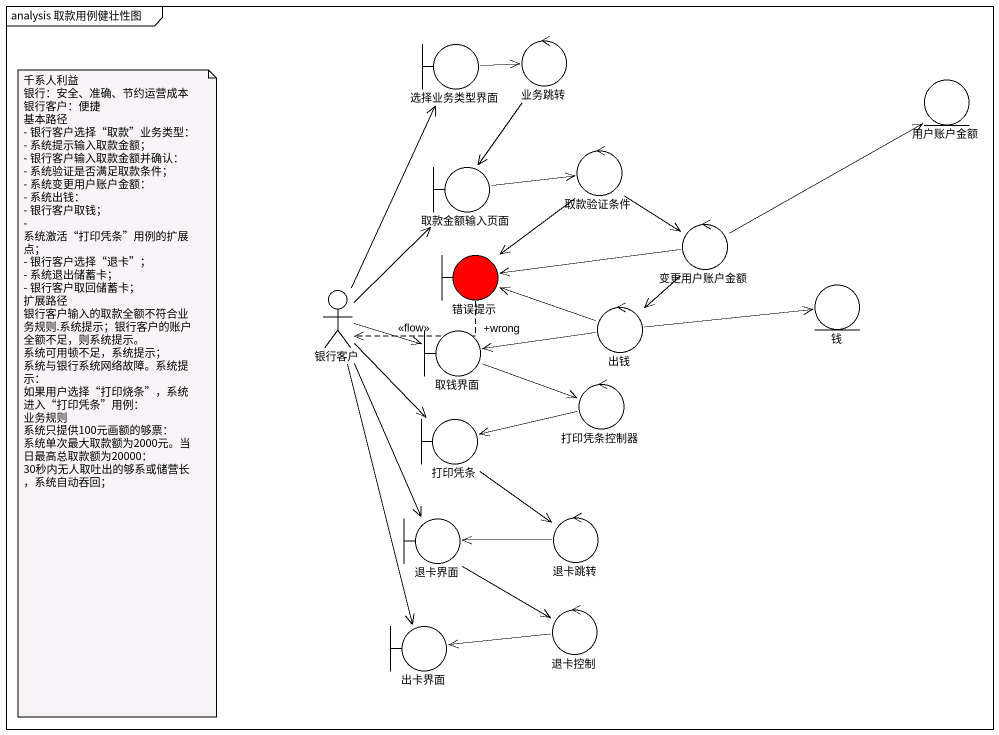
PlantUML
@startuml
mainframe analysis 取款用例健壮性图
boundary 选择业务类型界面
control 业务跳转
entity 用户账户金额
boundary 取款金额输入页面
control 取款验证条件
control 变更用户账户金额
boundary 错误提示 #FF0000
actor 银行客户
control 出钱
entity 钱
boundary 取钱界面
boundary 打印凭条
control 打印凭条控制器
boundary 退卡界面
control 退卡跳转
boundary 出卡界面
control 退卡控制
选择业务类型界面 -right-> 业务跳转
业务跳转 --> 取款金额输入页面
取款金额输入页面 -right-> 取款验证条件
取款验证条件 --> 变更用户账户金额
取款验证条件 -- 错误提示
取款验证条件 --> 错误提示
变更用户账户金额 -right-> 用户账户金额
变更用户账户金额 -left-> 错误提示
变更用户账户金额 --> 出钱
错误提示 "+wrong" .left.> 银行客户 : <<flow>>
银行客户 -up-> 选择业务类型界面
银行客户 -up-> 取款金额输入页面
银行客户 -right-> 取钱界面
银行客户 --> 打印凭条
银行客户 --> 退卡界面
银行客户 --> 出卡界面
出钱 -left-> 错误提示
出钱 -right-> 钱
出钱 -left-> 取钱界面
取钱界面 -right-> 打印凭条控制器
打印凭条 --> 退卡跳转
打印凭条控制器 -left-> 打印凭条
退卡界面 --> 退卡控制
退卡跳转 -left-> 退卡界面
退卡控制 -left-> 出卡界面
note as N1
  千系人利益
  银行：安全、准确、节约运营成本银行客户：便捷
  基本路径
  - 银行客户选择“取款”业务类型：
  - 系统提示输入取款金额；
  - 银行客户输入取款金额并确认：
  - 系统验证是否满足取款条件；
  - 系统变更用户账户金额：
  - 系统出钱：
  - 银行客户取钱；
  - 系统激活“打印凭条”用例的扩展点；
  - 银行客户选择“退卡”；
  - 系统退出储蓄卡；
  - 银行客户取回储蓄卡；
  扩展路径
  银行客户输入的取款全额不符合业务规则.系统提示；银行客户的账户全额不足，则系统提示。
  系统可用顿不足，系统提示；
  系统与银行系统网络故障。系统提示：
  如果用户选择“打印烧条”，系统进入“打印凭条”用例：
  业务规则
  系统只提供100元画额的够票：
  系统单次最大取款额为2000元。当日最高总取款额为20000：
  30秒内无人取吐出的够系或储营长，系统自动吞回；
end note
@enduml
